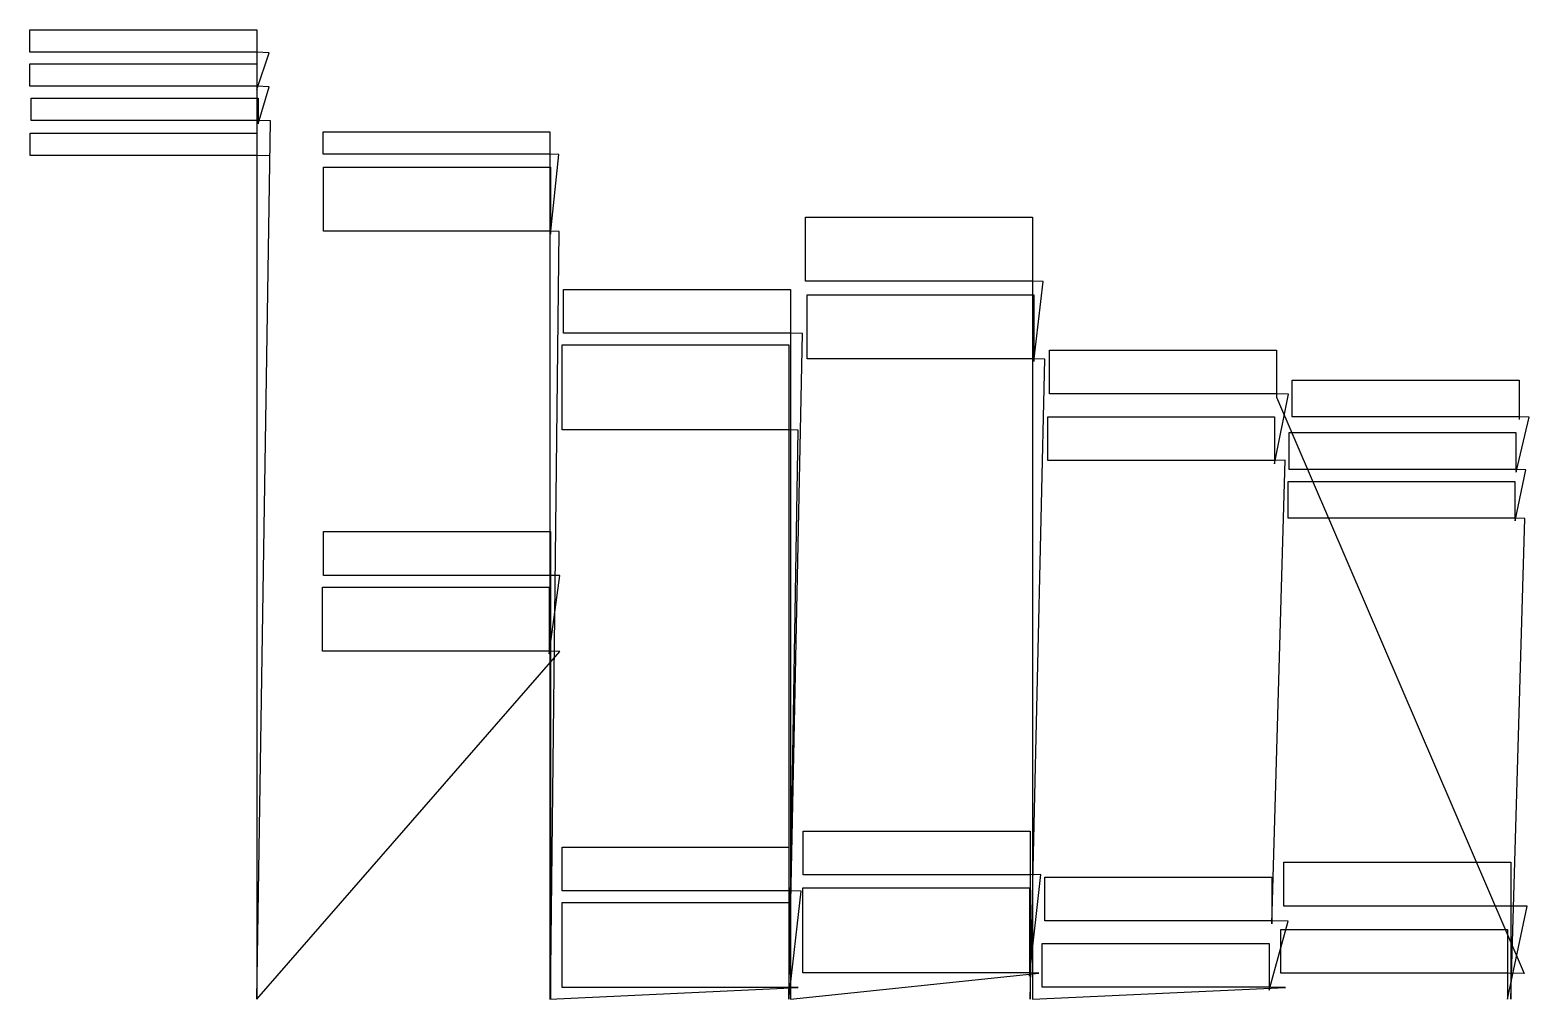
# Model space of a CAD drawing. Header units: metres. Extents: x 20 to 2608, y 0 to 1672.
import ezdxf

# ---------------------------------------------------------------- set-up
doc = ezdxf.new("R2010")
doc.units = ezdxf.units.M

msp = doc.modelspace()

# ---------------------------------------------------------------- linework, layer by layer
at = {"layer": 'TOOL_0'}
for p, q in [((20.227, 1633.867), (20.227, 1672.367)), ((20.227, 1672.367), (411.727, 1672.367)), ((411.727, 1672.367), (411.727, 1633.867)), ((411.727, 1633.867), (20.227, 1633.867)), ((411.727, 1633.867), (411.695, 1628.094)), ((411.696, 1569.474), (433.276, 1633.104)), ((433.276, 1633.104), (411.727, 1633.867)), ((20.228, 1575.247), (20.228, 1613.747)), ((20.228, 1613.747), (411.728, 1613.747)), ((411.695, 1628.094), (411.695, 0)), ((411.728, 1613.747), (411.728, 1575.247)), ((411.728, 1575.247), (20.228, 1575.247)), ((22.434, 1516.35), (22.434, 1554.85)), ((22.434, 1554.85), (413.934, 1554.85)), ((411.728, 1575.247), (411.696, 1569.474)), ((433.277, 1574.484), (411.728, 1575.247)), ((413.902, 1510.577), (433.277, 1574.484)), ((413.934, 1554.85), (413.934, 1516.35)), ((413.934, 1516.35), (22.434, 1516.35)), ((411.973, 0), (435.483, 1515.587)), ((413.934, 1516.35), (413.902, 1510.577)), ((435.483, 1515.587), (413.934, 1516.35)), ((20.505, 1455.795), (20.505, 1494.295)), ((20.505, 1494.295), (412.005, 1494.295)), ((412.005, 1494.295), (412.005, 1455.795)), ((526.266, 1458.186), (526.266, 1496.686)), ((526.266, 1496.686), (917.766, 1496.686)), ((917.766, 1496.686), (917.766, 1458.186)), ((412.005, 1455.795), (20.505, 1455.795)), ((412.005, 1455.795), (411.973, 1450.022)), ((411.973, 1450.022), (411.973, 0)), ((433.554, 1455.031), (412.005, 1455.795)), ((917.766, 1458.186), (526.266, 1458.186)), ((933.345, 1457.767), (917.766, 1458.186)), ((917.766, 1458.186), (917.779, 1452.683)), ((917.779, 1452.683), (917.779, 0.001)), ((918.844, 1320.054), (933.345, 1457.767)), ((527.138, 1324.952), (527.138, 1435.452)), ((527.138, 1435.452), (918.638, 1435.452)), ((918.638, 1435.452), (918.638, 1324.952)), ((1359.123, 1238.614), (1359.123, 1349.114)), ((1359.123, 1349.114), (1750.623, 1349.114)), ((1750.623, 1349.114), (1750.623, 1238.614)), ((918.638, 1324.952), (527.138, 1324.952)), ((918.583, 0.001), (933.633, 1324.774)), ((933.633, 1324.774), (918.638, 1324.952)), ((918.638, 1324.952), (918.844, 1320.054)), ((941.261, 1149.051), (941.261, 1224.551)), ((941.261, 1224.551), (1332.761, 1224.551)), ((1332.761, 1224.551), (1332.761, 1149.051)), ((1750.623, 1238.614), (1359.123, 1238.614)), ((1769.278, 1238.022), (1750.623, 1238.614)), ((1750.623, 1238.614), (1750.722, 1233.819)), ((1750.722, 1233.819), (1750.722, 0.003)), ((1753.255, 1100.264), (1769.278, 1238.022)), ((1361.656, 1105.059), (1361.656, 1215.559)), ((1361.656, 1215.559), (1753.156, 1215.559)), ((1753.156, 1215.559), (1753.156, 1105.059)), ((1332.761, 1149.051), (941.261, 1149.051)), ((1330.314, 0.001), (1353.74, 1148.581)), ((1353.74, 1148.581), (1332.761, 1149.051)), ((1332.761, 1149.051), (1332.804, 1143.526)), ((1332.804, 1143.526), (1332.804, 0.002)), ((938.833, 982.226), (938.833, 1128.726)), ((938.833, 1128.726), (1330.333, 1128.726)), ((1330.333, 1128.726), (1330.333, 982.226)), ((1780.241, 1044.169), (1780.241, 1119.669)), ((1780.241, 1119.669), (2171.741, 1119.669)), ((2171.741, 1119.669), (2171.741, 1044.169)), ((1753.156, 1105.059), (1361.656, 1105.059)), ((1746.589, 0.002), (1771.811, 1104.467)), ((1771.811, 1104.467), (1753.156, 1105.059)), ((1753.156, 1105.059), (1753.255, 1100.264)), ((2199.187, 1004.804), (2199.187, 1068.304)), ((2199.187, 1068.304), (2590.687, 1068.304)), ((2590.687, 1068.304), (2590.687, 1004.804)), ((2171.741, 1044.169), (1780.241, 1044.169)), ((2168.43, 923.673), (2192.719, 1043.7)), ((2192.719, 1043.7), (2171.741, 1044.169)), ((2171.741, 1044.169), (2171.784, 1038.644)), ((2171.784, 1038.644), (2599.338, 43.861)), ((1776.985, 929.124), (1776.985, 1004.624)), ((1776.985, 1004.624), (2168.485, 1004.624)), ((2168.485, 1004.624), (2168.485, 929.124)), ((2590.687, 1004.804), (2199.187, 1004.804)), ((2585.517, 909.349), (2607.85, 1004.207)), ((2607.85, 1004.207), (2590.687, 1004.804)), ((2590.687, 1004.804), (2590.942, 1000.079)), ((1330.333, 982.226), (938.833, 982.226)), ((1330.255, 0.001), (1346.342, 981.877)), ((1330.333, 982.226), (1330.314, 976.63)), ((1330.314, 976.63), (1330.314, 0.001)), ((1346.342, 981.877), (1330.333, 982.226)), ((2193.762, 914.074), (2193.762, 977.574)), ((2193.762, 977.574), (2585.262, 977.574)), ((2585.262, 977.574), (2585.262, 914.074)), ((2168.485, 929.124), (1776.985, 929.124)), ((2163.951, 129.846), (2186.747, 929.72)), ((2168.485, 929.124), (2168.43, 923.673)), ((2186.747, 929.72), (2168.485, 929.124)), ((2585.262, 914.074), (2193.762, 914.074)), ((2583.708, 825.152), (2602.425, 913.477)), ((2602.425, 913.477), (2585.262, 914.074)), ((2585.262, 914.074), (2585.517, 909.349)), ((2191.953, 829.877), (2191.953, 893.377)), ((2191.953, 893.377), (2583.453, 893.377)), ((2583.453, 893.377), (2583.453, 829.877)), ((2583.453, 829.877), (2191.953, 829.877)), ((2576.387, 0.003), (2600.616, 829.279)), ((2600.616, 829.279), (2583.453, 829.877)), ((2583.453, 829.877), (2583.708, 825.152)), ((527.138, 731.088), (527.138, 806.588)), ((527.138, 806.588), (918.638, 806.588)), ((918.638, 806.588), (918.638, 731.088)), ((918.638, 731.088), (527.138, 731.088)), ((916.532, 595.7), (934.809, 731.04)), ((918.638, 731.088), (918.583, 725.26)), ((918.583, 725.26), (918.583, 0.001)), ((934.809, 731.04), (918.638, 731.088)), ((524.933, 600.495), (524.933, 710.995)), ((524.933, 710.995), (916.433, 710.995)), ((916.433, 710.995), (916.433, 600.495)), ((411.695, 0), (935.088, 599.903)), ((916.433, 600.495), (524.933, 600.495)), ((935.088, 599.903), (916.433, 600.495)), ((916.433, 600.495), (916.532, 595.7)), ((1355.144, 214.171), (1355.144, 289.671)), ((1355.144, 289.671), (1746.644, 289.671)), ((1746.644, 289.671), (1746.644, 214.171)), ((938.712, 186.847), (938.712, 262.347)), ((938.712, 262.347), (1330.212, 262.347)), ((1330.212, 262.347), (1330.212, 186.847)), ((2184.717, 160.46), (2184.717, 235.96)), ((2184.717, 235.96), (2576.217, 235.96)), ((2576.217, 235.96), (2576.217, 160.46)), ((1746.644, 214.171), (1355.144, 214.171)), ((1745.539, 39.521), (1764.906, 214.768)), ((1746.644, 214.171), (1746.589, 208.72)), ((1746.589, 208.72), (1746.589, 0.002)), ((1764.906, 214.768), (1746.644, 214.171)), ((1772.281, 135.056), (1772.281, 210.556)), ((1772.281, 210.556), (2163.781, 210.556)), ((2163.781, 210.556), (2163.781, 135.056)), ((1330.212, 186.847), (938.712, 186.847)), ((1351.19, 186.377), (1330.212, 186.847)), ((1330.212, 186.847), (1330.255, 181.322)), ((1330.255, 181.322), (1330.255, 0.001)), ((1330.279, 0), (1351.19, 186.377)), ((1354.058, 45.117), (1354.058, 191.617)), ((1354.058, 191.617), (1745.558, 191.617)), ((1745.558, 191.617), (1745.558, 45.117)), ((938.798, 20.126), (938.798, 166.626)), ((938.798, 166.626), (1330.298, 166.626)), ((1330.298, 166.626), (1330.298, 20.126)), ((2576.217, 160.46), (2184.717, 160.46)), ((2570.96, 0.003), (2604.765, 159.995)), ((2604.765, 159.995), (2576.217, 160.46)), ((2576.217, 160.46), (2576.387, 155.25)), ((2163.781, 135.056), (1772.281, 135.056)), ((2159.248, 15.163), (2192.329, 134.59)), ((2192.329, 134.59), (2163.781, 135.056)), ((2163.781, 135.056), (2163.951, 129.846)), ((2576.387, 155.25), (2576.387, 0.003)), ((2179.29, 44.326), (2179.29, 119.826)), ((2179.29, 119.826), (2570.79, 119.826)), ((2570.79, 119.826), (2570.79, 44.326)), ((1767.578, 20.373), (1767.578, 95.873)), ((1767.578, 95.873), (2159.078, 95.873)), ((2159.078, 95.873), (2159.078, 20.373)), ((1332.804, 0.002), (1761.568, 44.768)), ((1745.558, 45.117), (1354.058, 45.117)), ((1745.558, 45.117), (1745.539, 39.521)), ((1761.568, 44.768), (1745.558, 45.117)), ((2570.79, 44.326), (2179.29, 44.326)), ((2599.338, 43.861), (2570.79, 44.326)), ((2570.79, 44.326), (2570.96, 39.116)), ((2570.96, 39.116), (2570.96, 0.003)), ((917.779, 0.001), (1346.308, 19.778)), ((1330.298, 20.126), (938.798, 20.126)), ((1330.298, 20.126), (1330.279, 14.53)), ((1330.279, 14.53), (1330.279, 0)), ((1346.308, 19.778), (1330.298, 20.126)), ((1750.722, 0.003), (2187.626, 19.908)), ((2159.078, 20.373), (1767.578, 20.373)), ((2187.626, 19.908), (2159.078, 20.373)), ((2159.078, 20.373), (2159.248, 15.163))]:
    msp.add_line(p, q, dxfattribs=at)

doc.saveas('drawing.dxf')
